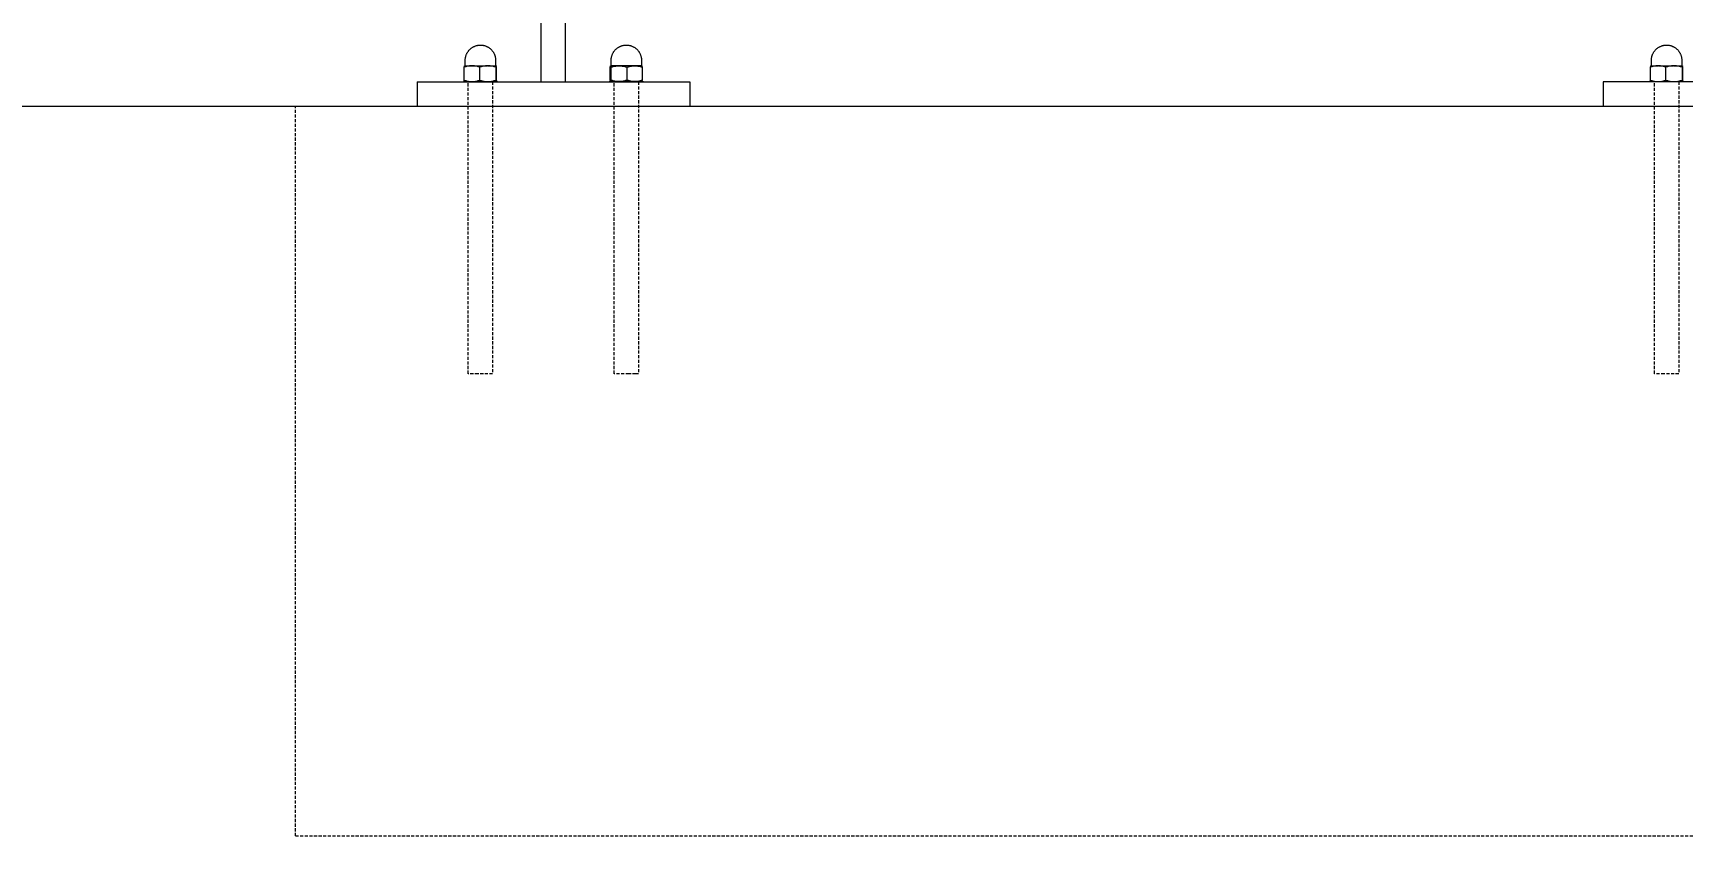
# Model space of a CAD drawing. Header units: millimetres. Extents: x -80 to 4518, y -398 to 2524.
# Drawn here: x 940 to 1618, y 1078 to 1408 of the extents above; entities that cross this region are included whole.
import ezdxf

# ---------------------------------------------------------------- set-up
doc = ezdxf.new("R2010")
doc.units = ezdxf.units.MM
doc.linetypes.add('HIDDEN', pattern=[1.905, 1.27, -0.635])
for name, color, linetype, lineweight in [('ZANO_R', 7, 'Continuous', 0), ('ZANO_R_przerywana', 7, 'HIDDEN', 0), ('ZANO_W', 1, 'Continuous', 0)]:
    doc.layers.add(name, color=color, linetype=linetype, lineweight=lineweight)
doc.styles.add('Arial', font='arial.ttf')
doc.styles.get("Standard").update_dxf_attribs({"font": 'ARIALUNI.TTF'})
doc.dimstyles.new('pl i ang', dxfattribs={"dimtxt": 50, "dimasz": 50, "dimexe": 1.25, "dimexo": 0.625, "dimgap": 10, "dimtad": 1, "dimtoh": 1, "dimtxsty": 'Standard', "dimcen": 2.5, "dimclrd": 1, "dimclre": 1, "dimclrt": 1, "dimadec": 0, "dimazin": 0, "dimtfac": 1, "dimtmove": 0, "dimatfit": 3, "dimfxl": 1, "dimarcsym": 1})

# ---------------------------------------------------------------- blocks, each defined once
blk = doc.blocks.new('*D388')
at = {"layer": 'ZANO_W', "color": 1, "lineweight": -2}
blk.add_line((2189.64, 1454.5), (2185.06, 1488.61), dxfattribs=at)
for start, end in [(97.64193, 180), (52.45452, 75.04823), (202.59371, 225.18741)]:
    blk.add_arc((2199.97, 1377.51), 102.1, start, end, dxfattribs=at)
at = {"layer": 'ZANO_W', "color": 1}
for points in [[(2226.73, 1482.8), (2225.88, 1469.49), (2186.39, 1478.7)], [(2112.24, 1339.59), (2099.17, 1336.97), (2097.87, 1377.51)]]:
    blk.add_solid(points, dxfattribs=at)
at = {"layer": 'ZANO_W', "color": 1, "insert": (2100.03, 1464.93), "char_height": 40, "attachment_point": 5, "rotation": 48.82097, "style": 'Arial'}
blk.add_mtext('82%%d', dxfattribs=at)

msp = doc.modelspace()

# ---------------------------------------------------------------- linework, layer by layer
at = {"layer": 'ZANO_R'}
for p, q in [((1148.86, 1387.51), (1148.86, 1435.04)), ((1158.86, 1387.51), (1158.86, 1435.04)), ((1117.79, 1397.81), (1117.84, 1398.01)), ((1117.84, 1398.01), (1117.9, 1398.22)), ((1117.9, 1398.22), (1117.97, 1398.42)), ((1117.97, 1398.42), (1118.04, 1398.62)), ((1118.04, 1398.62), (1118.13, 1398.82)), ((1118.13, 1398.82), (1118.21, 1399.01)), ((1118.21, 1399.01), (1118.31, 1399.2)), ((1118.31, 1399.2), (1118.41, 1399.39)), ((1118.41, 1399.39), (1118.52, 1399.57)), ((1118.52, 1399.57), (1118.63, 1399.76)), ((1118.63, 1399.76), (1118.75, 1399.93)), ((1118.75, 1399.93), (1118.88, 1400.1)), ((1118.88, 1400.1), (1119.01, 1400.27)), ((1119.01, 1400.27), (1119.15, 1400.44)), ((1119.15, 1400.44), (1119.29, 1400.59)), ((1119.29, 1400.59), (1119.44, 1400.75)), ((1119.44, 1400.75), (1119.59, 1400.9)), ((1119.59, 1400.9), (1119.75, 1401.04)), ((1119.75, 1401.04), (1119.91, 1401.18)), ((1119.91, 1401.18), (1120.08, 1401.31)), ((1120.08, 1401.31), (1120.25, 1401.43)), ((1120.25, 1401.43), (1120.43, 1401.55)), ((1120.43, 1401.55), (1120.61, 1401.67)), ((1120.61, 1401.67), (1120.79, 1401.78)), ((1120.79, 1401.78), (1120.98, 1401.88)), ((1120.98, 1401.88), (1121.17, 1401.97)), ((1121.17, 1401.97), (1121.37, 1402.06)), ((1121.37, 1402.06), (1121.57, 1402.14)), ((1121.57, 1402.14), (1121.76, 1402.22)), ((1121.76, 1402.22), (1121.97, 1402.28)), ((1121.97, 1402.28), (1122.17, 1402.35)), ((1122.17, 1402.35), (1122.38, 1402.4)), ((1122.38, 1402.4), (1122.59, 1402.45)), ((1122.59, 1402.45), (1122.8, 1402.49)), ((1122.8, 1402.49), (1123.01, 1402.52)), ((1123.01, 1402.52), (1123.22, 1402.54)), ((1123.22, 1402.54), (1123.43, 1402.56)), ((1123.43, 1402.56), (1123.64, 1402.57)), ((1123.64, 1402.57), (1123.86, 1402.58)), ((1123.86, 1402.58), (1124.07, 1402.57)), ((1124.07, 1402.57), (1124.28, 1402.56)), ((1124.28, 1402.56), (1124.5, 1402.54)), ((1124.5, 1402.54), (1124.71, 1402.52)), ((1124.71, 1402.52), (1124.92, 1402.49)), ((1124.92, 1402.49), (1125.13, 1402.45)), ((1125.13, 1402.45), (1125.34, 1402.4)), ((1125.34, 1402.4), (1125.54, 1402.35)), ((1125.54, 1402.35), (1125.75, 1402.28)), ((1125.75, 1402.28), (1125.95, 1402.22)), ((1125.95, 1402.22), (1126.15, 1402.14)), ((1126.15, 1402.14), (1126.35, 1402.06)), ((1126.35, 1402.06), (1126.54, 1401.97)), ((1126.54, 1401.97), (1126.73, 1401.88)), ((1126.73, 1401.88), (1126.92, 1401.78)), ((1126.92, 1401.78), (1127.11, 1401.67)), ((1127.11, 1401.67), (1127.29, 1401.55)), ((1127.29, 1401.55), (1127.46, 1401.43)), ((1127.46, 1401.43), (1127.63, 1401.31)), ((1127.63, 1401.31), (1127.8, 1401.18)), ((1127.8, 1401.18), (1127.97, 1401.04)), ((1127.97, 1401.04), (1128.12, 1400.9)), ((1128.12, 1400.9), (1128.28, 1400.75)), ((1128.28, 1400.75), (1128.43, 1400.59)), ((1128.43, 1400.59), (1128.57, 1400.44)), ((1128.57, 1400.44), (1128.71, 1400.27)), ((1128.71, 1400.27), (1128.84, 1400.1)), ((1128.84, 1400.1), (1128.96, 1399.93)), ((1128.96, 1399.93), (1129.08, 1399.76)), ((1129.08, 1399.76), (1129.2, 1399.57)), ((1129.2, 1399.57), (1129.31, 1399.39)), ((1129.31, 1399.39), (1129.41, 1399.2)), ((1129.41, 1399.2), (1129.5, 1399.01)), ((1129.5, 1399.01), (1129.59, 1398.82)), ((1129.59, 1398.82), (1129.67, 1398.62)), ((1129.67, 1398.62), (1129.75, 1398.42)), ((1129.75, 1398.42), (1129.82, 1398.22)), ((1129.82, 1398.22), (1129.88, 1398.01)), ((1129.88, 1398.01), (1129.93, 1397.81)), ((1177.79, 1397.81), (1177.84, 1398.01)), ((1177.84, 1398.01), (1177.9, 1398.22)), ((1177.9, 1398.22), (1177.97, 1398.42)), ((1177.97, 1398.42), (1178.04, 1398.62)), ((1178.04, 1398.62), (1178.13, 1398.82)), ((1178.13, 1398.82), (1178.21, 1399.01)), ((1178.21, 1399.01), (1178.31, 1399.2)), ((1178.31, 1399.2), (1178.41, 1399.39)), ((1178.41, 1399.39), (1178.52, 1399.57)), ((1178.52, 1399.57), (1178.63, 1399.76)), ((1178.63, 1399.76), (1178.75, 1399.93)), ((1178.75, 1399.93), (1178.88, 1400.1)), ((1178.88, 1400.1), (1179.01, 1400.27)), ((1179.01, 1400.27), (1179.15, 1400.44)), ((1179.15, 1400.44), (1179.29, 1400.59)), ((1179.29, 1400.59), (1179.44, 1400.75)), ((1179.44, 1400.75), (1179.59, 1400.9)), ((1179.59, 1400.9), (1179.75, 1401.04)), ((1179.75, 1401.04), (1179.91, 1401.18)), ((1179.91, 1401.18), (1180.08, 1401.31)), ((1180.08, 1401.31), (1180.25, 1401.43)), ((1180.25, 1401.43), (1180.43, 1401.55)), ((1180.43, 1401.55), (1180.61, 1401.67)), ((1180.61, 1401.67), (1180.79, 1401.78)), ((1180.79, 1401.78), (1180.98, 1401.88)), ((1180.98, 1401.88), (1181.17, 1401.97)), ((1181.17, 1401.97), (1181.37, 1402.06)), ((1181.37, 1402.06), (1181.57, 1402.14)), ((1181.57, 1402.14), (1181.76, 1402.22)), ((1181.76, 1402.22), (1181.97, 1402.28)), ((1181.97, 1402.28), (1182.17, 1402.35)), ((1182.17, 1402.35), (1182.38, 1402.4)), ((1182.38, 1402.4), (1182.59, 1402.45)), ((1182.59, 1402.45), (1182.8, 1402.49)), ((1182.8, 1402.49), (1183.01, 1402.52)), ((1183.01, 1402.52), (1183.22, 1402.54)), ((1183.22, 1402.54), (1183.43, 1402.56)), ((1183.43, 1402.56), (1183.64, 1402.57)), ((1183.64, 1402.57), (1183.86, 1402.58)), ((1183.86, 1402.58), (1184.07, 1402.57)), ((1184.07, 1402.57), (1184.28, 1402.56)), ((1184.28, 1402.56), (1184.5, 1402.54)), ((1184.5, 1402.54), (1184.71, 1402.52)), ((1184.71, 1402.52), (1184.92, 1402.49)), ((1184.92, 1402.49), (1185.13, 1402.45)), ((1185.13, 1402.45), (1185.34, 1402.4)), ((1185.34, 1402.4), (1185.54, 1402.35)), ((1185.54, 1402.35), (1185.75, 1402.28)), ((1185.75, 1402.28), (1185.95, 1402.22)), ((1185.95, 1402.22), (1186.15, 1402.14)), ((1186.15, 1402.14), (1186.35, 1402.06)), ((1186.35, 1402.06), (1186.54, 1401.97)), ((1186.54, 1401.97), (1186.73, 1401.88)), ((1186.73, 1401.88), (1186.92, 1401.78)), ((1186.92, 1401.78), (1187.11, 1401.67)), ((1187.11, 1401.67), (1187.29, 1401.55)), ((1187.29, 1401.55), (1187.46, 1401.43)), ((1187.46, 1401.43), (1187.63, 1401.31)), ((1187.63, 1401.31), (1187.8, 1401.18)), ((1187.8, 1401.18), (1187.97, 1401.04)), ((1187.97, 1401.04), (1188.12, 1400.9)), ((1188.12, 1400.9), (1188.28, 1400.75)), ((1188.28, 1400.75), (1188.43, 1400.59)), ((1188.43, 1400.59), (1188.57, 1400.44)), ((1188.57, 1400.44), (1188.71, 1400.27)), ((1188.71, 1400.27), (1188.84, 1400.1)), ((1188.84, 1400.1), (1188.96, 1399.93)), ((1188.96, 1399.93), (1189.08, 1399.76)), ((1189.08, 1399.76), (1189.2, 1399.57)), ((1189.2, 1399.57), (1189.31, 1399.39)), ((1189.31, 1399.39), (1189.41, 1399.2)), ((1189.41, 1399.2), (1189.5, 1399.01)), ((1189.5, 1399.01), (1189.59, 1398.82)), ((1189.59, 1398.82), (1189.67, 1398.62)), ((1189.67, 1398.62), (1189.75, 1398.42)), ((1189.75, 1398.42), (1189.82, 1398.22)), ((1189.82, 1398.22), (1189.88, 1398.01)), ((1189.88, 1398.01), (1189.93, 1397.81)), ((1605.6, 1397.81), (1605.66, 1398.01)), ((1605.66, 1398.01), (1605.72, 1398.22)), ((1605.72, 1398.22), (1605.79, 1398.42)), ((1605.79, 1398.42), (1605.86, 1398.62)), ((1605.86, 1398.62), (1605.94, 1398.82)), ((1605.94, 1398.82), (1606.03, 1399.01)), ((1606.03, 1399.01), (1606.13, 1399.2)), ((1606.13, 1399.2), (1606.23, 1399.39)), ((1606.23, 1399.39), (1606.34, 1399.57)), ((1606.34, 1399.57), (1606.45, 1399.76)), ((1606.45, 1399.76), (1606.57, 1399.93)), ((1606.57, 1399.93), (1606.7, 1400.1)), ((1606.7, 1400.1), (1606.83, 1400.27)), ((1606.83, 1400.27), (1606.97, 1400.44)), ((1606.97, 1400.44), (1607.11, 1400.59)), ((1607.11, 1400.59), (1607.26, 1400.75)), ((1607.26, 1400.75), (1607.41, 1400.9)), ((1607.41, 1400.9), (1607.57, 1401.04)), ((1607.57, 1401.04), (1607.73, 1401.18)), ((1607.73, 1401.18), (1607.9, 1401.31)), ((1607.9, 1401.31), (1608.07, 1401.43)), ((1608.07, 1401.43), (1608.25, 1401.55)), ((1608.25, 1401.55), (1608.43, 1401.67)), ((1608.43, 1401.67), (1608.61, 1401.78)), ((1608.61, 1401.78), (1608.8, 1401.88)), ((1608.8, 1401.88), (1608.99, 1401.97)), ((1608.99, 1401.97), (1609.19, 1402.06)), ((1609.19, 1402.06), (1609.38, 1402.14)), ((1609.38, 1402.14), (1609.58, 1402.22)), ((1609.58, 1402.22), (1609.79, 1402.28)), ((1609.79, 1402.28), (1609.99, 1402.35)), ((1609.99, 1402.35), (1610.2, 1402.4)), ((1610.2, 1402.4), (1610.4, 1402.45)), ((1610.4, 1402.45), (1610.61, 1402.49)), ((1610.61, 1402.49), (1610.82, 1402.52)), ((1610.82, 1402.52), (1611.04, 1402.54)), ((1611.04, 1402.54), (1611.25, 1402.56)), ((1611.25, 1402.56), (1611.46, 1402.57)), ((1611.46, 1402.57), (1611.68, 1402.58)), ((1611.68, 1402.58), (1611.89, 1402.57)), ((1611.89, 1402.57), (1612.1, 1402.56)), ((1612.1, 1402.56), (1612.32, 1402.54)), ((1612.32, 1402.54), (1612.53, 1402.52)), ((1612.53, 1402.52), (1612.74, 1402.49)), ((1612.74, 1402.49), (1612.95, 1402.45)), ((1612.95, 1402.45), (1613.16, 1402.4)), ((1613.16, 1402.4), (1613.36, 1402.35)), ((1613.36, 1402.35), (1613.57, 1402.28)), ((1613.57, 1402.28), (1613.77, 1402.22)), ((1613.77, 1402.22), (1613.97, 1402.14)), ((1613.97, 1402.14), (1614.17, 1402.06)), ((1614.17, 1402.06), (1614.36, 1401.97)), ((1614.36, 1401.97), (1614.55, 1401.88)), ((1614.55, 1401.88), (1614.74, 1401.78)), ((1614.74, 1401.78), (1614.92, 1401.67)), ((1614.92, 1401.67), (1615.1, 1401.55)), ((1615.1, 1401.55), (1615.28, 1401.43)), ((1615.28, 1401.43), (1615.45, 1401.31)), ((1615.45, 1401.31), (1615.62, 1401.18)), ((1615.62, 1401.18), (1615.78, 1401.04)), ((1615.78, 1401.04), (1615.94, 1400.9)), ((1615.94, 1400.9), (1616.1, 1400.75)), ((1616.1, 1400.75), (1616.24, 1400.59)), ((1616.24, 1400.59), (1616.39, 1400.44)), ((1616.39, 1400.44), (1616.52, 1400.27)), ((1616.52, 1400.27), (1616.66, 1400.1)), ((1616.66, 1400.1), (1616.78, 1399.93)), ((1616.78, 1399.93), (1616.9, 1399.76)), ((1616.9, 1399.76), (1617.02, 1399.57)), ((1617.02, 1399.57), (1617.12, 1399.39)), ((1617.12, 1399.39), (1617.23, 1399.2)), ((1617.23, 1399.2), (1617.32, 1399.01)), ((1617.32, 1399.01), (1617.41, 1398.82)), ((1617.41, 1398.82), (1617.49, 1398.62)), ((1617.49, 1398.62), (1617.57, 1398.42)), ((1617.57, 1398.42), (1617.63, 1398.22)), ((1617.63, 1398.22), (1617.69, 1398.01)), ((1617.69, 1398.01), (1617.75, 1397.81)), ((1117.21, 1393.5), (1117.35, 1394.07)), ((1117.52, 1393.6), (1117.21, 1393.5)), ((1117.21, 1388.16), (1117.21, 1393.5)), ((1117.35, 1394.07), (1117.36, 1394.08)), ((1117.36, 1394.08), (1117.36, 1394.08)), ((1117.36, 1394.08), (1117.36, 1394.08)), ((1117.36, 1394.08), (1117.36, 1394.08)), ((1117.36, 1394.08), (1117.36, 1394.08)), ((1117.36, 1394.08), (1117.37, 1394.08)), ((1117.37, 1394.08), (1117.4, 1394.08)), ((1117.4, 1394.08), (1117.54, 1394.08)), ((1117.49, 1394.08), (1117.61, 1394.2)), ((1117.83, 1393.7), (1117.52, 1393.6)), ((1117.54, 1394.08), (1118.13, 1394.08)), ((1117.61, 1396.54), (1117.62, 1396.75)), ((1117.61, 1396.33), (1117.61, 1396.54)), ((1117.61, 1394.2), (1117.61, 1396.33)), ((1117.62, 1396.75), (1117.64, 1396.97)), ((1117.64, 1396.97), (1117.67, 1397.18)), ((1117.67, 1397.18), (1117.7, 1397.39)), ((1117.7, 1397.39), (1117.74, 1397.6)), ((1117.74, 1397.6), (1117.79, 1397.81)), ((1118.14, 1393.78), (1117.83, 1393.7)), ((1118.13, 1394.08), (1120.3, 1394.08)), ((1118.46, 1393.86), (1118.14, 1393.78)), ((1118.78, 1393.92), (1118.46, 1393.86)), ((1119.09, 1393.97), (1118.78, 1393.92)), ((1119.42, 1394.01), (1119.09, 1393.97)), ((1119.74, 1394.05), (1119.42, 1394.01)), ((1120.06, 1394.07), (1119.74, 1394.05)), ((1120.39, 1394.08), (1120.06, 1394.07)), ((1120.71, 1394.07), (1120.39, 1394.08)), ((1120.48, 1394.08), (1126.76, 1394.08)), ((1121.03, 1394.05), (1120.71, 1394.07)), ((1121.36, 1394.01), (1121.03, 1394.05)), ((1121.68, 1393.97), (1121.36, 1394.01)), ((1122, 1393.92), (1121.68, 1393.97)), ((1122.31, 1393.86), (1122, 1393.92)), ((1122.63, 1393.78), (1122.31, 1393.86)), ((1122.94, 1393.7), (1122.63, 1393.78)), ((1123.25, 1393.6), (1122.94, 1393.7)), ((1123.56, 1393.5), (1123.25, 1393.6)), ((1123.88, 1393.6), (1123.56, 1393.5)), ((1123.56, 1388.16), (1123.56, 1393.5)), ((1124.21, 1393.7), (1123.88, 1393.6)), ((1124.53, 1393.78), (1124.21, 1393.7)), ((1124.86, 1393.86), (1124.53, 1393.78)), ((1125.2, 1393.92), (1124.86, 1393.86)), ((1125.53, 1393.97), (1125.2, 1393.92)), ((1125.87, 1394.02), (1125.53, 1393.97)), ((1126.2, 1394.05), (1125.87, 1394.02)), ((1126.54, 1394.07), (1126.2, 1394.05)), ((1126.88, 1394.08), (1126.54, 1394.07)), ((1127.22, 1394.07), (1126.88, 1394.08)), ((1126.98, 1394.08), (1130.35, 1394.08)), ((1127.56, 1394.05), (1127.22, 1394.07)), ((1127.89, 1394.02), (1127.56, 1394.05)), ((1128.23, 1393.97), (1127.89, 1394.02)), ((1128.56, 1393.92), (1128.23, 1393.97)), ((1128.9, 1393.86), (1128.56, 1393.92)), ((1129.23, 1393.78), (1128.9, 1393.86)), ((1129.56, 1393.7), (1129.23, 1393.78)), ((1129.88, 1393.6), (1129.56, 1393.7)), ((1130.2, 1393.5), (1129.88, 1393.6)), ((1129.93, 1397.81), (1129.98, 1397.6)), ((1129.98, 1397.6), (1130.02, 1397.39)), ((1130.02, 1397.39), (1130.05, 1397.18)), ((1130.05, 1397.18), (1130.08, 1396.97)), ((1130.08, 1396.97), (1130.09, 1396.75)), ((1130.09, 1396.75), (1130.1, 1396.54)), ((1130.1, 1396.54), (1130.11, 1396.33)), ((1130.11, 1396.33), (1130.11, 1394.2)), ((1130.11, 1394.2), (1130.11, 1394.19)), ((1130.11, 1394.19), (1130.11, 1394.19)), ((1130.11, 1394.19), (1130.11, 1394.19)), ((1130.11, 1394.19), (1130.11, 1394.18)), ((1130.11, 1394.18), (1130.11, 1394.18)), ((1130.11, 1394.18), (1130.11, 1394.17)), ((1130.11, 1394.17), (1130.11, 1394.17)), ((1130.11, 1394.17), (1130.11, 1394.17)), ((1130.11, 1394.17), (1130.11, 1394.16)), ((1130.11, 1394.16), (1130.11, 1394.16)), ((1130.11, 1394.16), (1130.12, 1394.15)), ((1130.12, 1394.15), (1130.12, 1394.15)), ((1130.12, 1394.15), (1130.12, 1394.15)), ((1130.12, 1394.15), (1130.12, 1394.14)), ((1130.12, 1394.14), (1130.12, 1394.14)), ((1130.12, 1394.14), (1130.13, 1394.14)), ((1130.13, 1394.14), (1130.13, 1394.13)), ((1130.13, 1394.13), (1130.13, 1394.13)), ((1130.13, 1394.13), (1130.13, 1394.12)), ((1130.13, 1394.12), (1130.13, 1394.12)), ((1130.13, 1394.12), (1130.14, 1394.12)), ((1130.14, 1394.12), (1130.14, 1394.12)), ((1130.14, 1394.12), (1130.14, 1394.11)), ((1130.14, 1394.11), (1130.15, 1394.11)), ((1130.15, 1394.11), (1130.15, 1394.11)), ((1130.15, 1394.11), (1130.15, 1394.1)), ((1130.15, 1394.1), (1130.16, 1394.1)), ((1130.16, 1394.1), (1130.16, 1394.1)), ((1130.16, 1394.1), (1130.16, 1394.1)), ((1130.16, 1394.1), (1130.17, 1394.1)), ((1130.17, 1394.1), (1130.17, 1394.09)), ((1130.17, 1394.09), (1130.17, 1394.09)), ((1130.17, 1394.09), (1130.18, 1394.09)), ((1130.18, 1394.09), (1130.18, 1394.09)), ((1130.18, 1394.09), (1130.18, 1394.09)), ((1130.18, 1394.09), (1130.19, 1394.08)), ((1130.19, 1394.08), (1130.19, 1394.08)), ((1130.19, 1394.08), (1130.2, 1394.08)), ((1130.2, 1394.08), (1130.2, 1394.08)), ((1130.2, 1394.08), (1130.2, 1394.08)), ((1130.2, 1394.08), (1130.21, 1394.08)), ((1130.35, 1394.08), (1130.2, 1393.5)), ((1130.2, 1393.5), (1130.2, 1388.16)), ((1130.21, 1394.08), (1130.21, 1394.08)), ((1130.21, 1394.08), (1130.22, 1394.08)), ((1130.5, 1393.5), (1130.35, 1394.08)), ((1130.5, 1388.16), (1130.5, 1393.5)), ((1177.21, 1393.5), (1177.36, 1394.08)), ((1177.21, 1388.16), (1177.21, 1393.5)), ((1177.36, 1394.08), (1177.51, 1393.5)), ((1180.74, 1394.08), (1177.37, 1394.08)), ((1177.5, 1394.08), (1177.5, 1394.08)), ((1177.5, 1394.08), (1177.51, 1394.08)), ((1177.51, 1394.08), (1177.51, 1394.08)), ((1177.51, 1394.08), (1177.52, 1394.08)), ((1177.51, 1393.5), (1177.83, 1393.6)), ((1177.51, 1393.5), (1177.51, 1388.16)), ((1177.52, 1394.08), (1177.52, 1394.08)), ((1177.52, 1394.08), (1177.52, 1394.08)), ((1177.52, 1394.08), (1177.53, 1394.08)), ((1177.53, 1394.08), (1177.53, 1394.09)), ((1177.53, 1394.09), (1177.54, 1394.09)), ((1177.54, 1394.09), (1177.54, 1394.09)), ((1177.54, 1394.09), (1177.54, 1394.09)), ((1177.54, 1394.09), (1177.55, 1394.09)), ((1177.55, 1394.09), (1177.55, 1394.1)), ((1177.55, 1394.1), (1177.55, 1394.1)), ((1177.55, 1394.1), (1177.56, 1394.1)), ((1177.56, 1394.1), (1177.57, 1394.11)), ((1177.56, 1394.1), (1177.56, 1394.1)), ((1177.56, 1394.1), (1177.56, 1394.1)), ((1177.57, 1394.11), (1177.58, 1394.12)), ((1177.57, 1394.11), (1177.57, 1394.11)), ((1177.57, 1394.11), (1177.57, 1394.11)), ((1177.58, 1394.12), (1177.59, 1394.13)), ((1177.58, 1394.12), (1177.58, 1394.12)), ((1177.58, 1394.12), (1177.58, 1394.12)), ((1177.58, 1394.12), (1177.58, 1394.12)), ((1177.59, 1394.14), (1177.6, 1394.15)), ((1177.59, 1394.13), (1177.59, 1394.14)), ((1177.59, 1394.14), (1177.59, 1394.14)), ((1177.59, 1394.14), (1177.59, 1394.14)), ((1177.59, 1394.13), (1177.59, 1394.13)), ((1177.6, 1394.16), (1177.6, 1394.17)), ((1177.6, 1394.17), (1177.6, 1394.17)), ((1177.6, 1394.17), (1177.61, 1394.17)), ((1177.6, 1394.15), (1177.6, 1394.16)), ((1177.6, 1394.16), (1177.6, 1394.16)), ((1177.6, 1394.15), (1177.6, 1394.15)), ((1177.6, 1394.15), (1177.6, 1394.15)), ((1177.61, 1396.54), (1177.62, 1396.75)), ((1177.61, 1396.33), (1177.61, 1396.54)), ((1177.61, 1394.2), (1177.61, 1396.33)), ((1177.61, 1394.19), (1177.61, 1394.2)), ((1177.61, 1394.18), (1177.61, 1394.19)), ((1177.61, 1394.19), (1177.61, 1394.19)), ((1177.61, 1394.19), (1177.61, 1394.19)), ((1177.61, 1394.17), (1177.61, 1394.18)), ((1177.61, 1394.18), (1177.61, 1394.18)), ((1177.62, 1396.75), (1177.64, 1396.97)), ((1177.64, 1396.97), (1177.67, 1397.18)), ((1177.67, 1397.18), (1177.7, 1397.39)), ((1177.7, 1397.39), (1177.74, 1397.6)), ((1177.74, 1397.6), (1177.79, 1397.81)), ((1177.83, 1393.6), (1178.16, 1393.7)), ((1178.16, 1393.7), (1178.49, 1393.78)), ((1178.49, 1393.78), (1178.82, 1393.86)), ((1178.82, 1393.86), (1179.15, 1393.92)), ((1179.15, 1393.92), (1179.49, 1393.97)), ((1179.49, 1393.97), (1179.82, 1394.02)), ((1179.82, 1394.02), (1180.16, 1394.05)), ((1180.16, 1394.05), (1180.5, 1394.07)), ((1180.5, 1394.07), (1180.84, 1394.08)), ((1180.84, 1394.08), (1181.17, 1394.07)), ((1187.24, 1394.08), (1180.95, 1394.08)), ((1181.17, 1394.07), (1181.51, 1394.05)), ((1181.51, 1394.05), (1181.85, 1394.02)), ((1181.85, 1394.02), (1182.19, 1393.97)), ((1182.19, 1393.97), (1182.52, 1393.92)), ((1182.52, 1393.92), (1182.85, 1393.86)), ((1182.85, 1393.86), (1183.18, 1393.78)), ((1183.18, 1393.78), (1183.51, 1393.7)), ((1183.51, 1393.7), (1183.84, 1393.6)), ((1183.84, 1393.6), (1184.16, 1393.5)), ((1184.16, 1393.5), (1184.46, 1393.6)), ((1184.16, 1388.16), (1184.16, 1393.5)), ((1184.46, 1393.6), (1184.77, 1393.7)), ((1184.77, 1393.7), (1185.09, 1393.78)), ((1185.09, 1393.78), (1185.4, 1393.86)), ((1185.4, 1393.86), (1185.72, 1393.92)), ((1185.72, 1393.92), (1186.04, 1393.97)), ((1186.04, 1393.97), (1186.36, 1394.01)), ((1186.36, 1394.01), (1186.68, 1394.05)), ((1186.68, 1394.05), (1187.01, 1394.07)), ((1187.01, 1394.07), (1187.33, 1394.08)), ((1187.33, 1394.08), (1187.65, 1394.07)), ((1189.59, 1394.08), (1187.42, 1394.08)), ((1187.65, 1394.07), (1187.98, 1394.05)), ((1187.98, 1394.05), (1188.3, 1394.01)), ((1188.3, 1394.01), (1188.62, 1393.97)), ((1188.62, 1393.97), (1188.94, 1393.92)), ((1188.94, 1393.92), (1189.26, 1393.86)), ((1189.26, 1393.86), (1189.57, 1393.78)), ((1189.57, 1393.78), (1189.89, 1393.7)), ((1190.17, 1394.08), (1189.59, 1394.08)), ((1189.89, 1393.7), (1190.2, 1393.6)), ((1189.93, 1397.81), (1189.98, 1397.6)), ((1189.98, 1397.6), (1190.02, 1397.39)), ((1190.02, 1397.39), (1190.05, 1397.18)), ((1190.05, 1397.18), (1190.08, 1396.97)), ((1190.08, 1396.97), (1190.09, 1396.75)), ((1190.09, 1396.75), (1190.1, 1396.54)), ((1190.1, 1396.54), (1190.11, 1396.33)), ((1190.11, 1396.33), (1190.11, 1394.2)), ((1190.11, 1394.2), (1190.11, 1394.19)), ((1190.11, 1394.19), (1190.11, 1394.19)), ((1190.11, 1394.19), (1190.11, 1394.19)), ((1190.11, 1394.19), (1190.11, 1394.18)), ((1190.11, 1394.18), (1190.11, 1394.18)), ((1190.11, 1394.18), (1190.11, 1394.17)), ((1190.11, 1394.17), (1190.11, 1394.17)), ((1190.11, 1394.17), (1190.11, 1394.17)), ((1190.11, 1394.17), (1190.11, 1394.16)), ((1190.11, 1394.16), (1190.11, 1394.16)), ((1190.11, 1394.16), (1190.12, 1394.15)), ((1190.12, 1394.15), (1190.12, 1394.15)), ((1190.12, 1394.15), (1190.12, 1394.15)), ((1190.12, 1394.15), (1190.12, 1394.14)), ((1190.12, 1394.14), (1190.12, 1394.14)), ((1190.12, 1394.14), (1190.12, 1394.14)), ((1190.12, 1394.14), (1190.13, 1394.13)), ((1190.13, 1394.13), (1190.13, 1394.13)), ((1190.13, 1394.13), (1190.13, 1394.13)), ((1190.13, 1394.13), (1190.13, 1394.12)), ((1190.13, 1394.12), (1190.14, 1394.12)), ((1190.14, 1394.12), (1190.14, 1394.12)), ((1190.14, 1394.12), (1190.14, 1394.11)), ((1190.14, 1394.11), (1190.15, 1394.11)), ((1190.15, 1394.11), (1190.15, 1394.11)), ((1190.15, 1394.11), (1190.15, 1394.11)), ((1190.15, 1394.11), (1190.15, 1394.1)), ((1190.15, 1394.1), (1190.16, 1394.1)), ((1190.16, 1394.1), (1190.16, 1394.1)), ((1190.16, 1394.1), (1190.16, 1394.1)), ((1190.16, 1394.1), (1190.17, 1394.09)), ((1190.17, 1394.09), (1190.17, 1394.09)), ((1190.17, 1394.09), (1190.18, 1394.09)), ((1190.32, 1394.08), (1190.17, 1394.08)), ((1190.18, 1394.09), (1190.18, 1394.09)), ((1190.18, 1394.09), (1190.18, 1394.09)), ((1190.18, 1394.09), (1190.19, 1394.09)), ((1190.19, 1394.09), (1190.19, 1394.08)), ((1190.19, 1394.08), (1190.19, 1394.08)), ((1190.19, 1394.08), (1190.2, 1394.08)), ((1190.2, 1394.08), (1190.2, 1394.08)), ((1190.2, 1394.08), (1190.21, 1394.08)), ((1190.2, 1393.6), (1190.5, 1393.5)), ((1190.21, 1394.08), (1190.21, 1394.08)), ((1190.21, 1394.08), (1190.21, 1394.08)), ((1190.21, 1394.08), (1190.22, 1394.08)), ((1190.35, 1394.08), (1190.32, 1394.08)), ((1190.36, 1394.08), (1190.35, 1394.08)), ((1190.36, 1394.08), (1190.36, 1394.07)), ((1190.36, 1394.08), (1190.36, 1394.08)), ((1190.36, 1394.08), (1190.36, 1394.08)), ((1190.36, 1394.08), (1190.36, 1394.08)), ((1190.36, 1394.08), (1190.36, 1394.08)), ((1190.5, 1393.5), (1190.36, 1394.07)), ((1190.5, 1388.16), (1190.5, 1393.5)), ((1605.03, 1393.5), (1605.17, 1394.07)), ((1605.34, 1393.6), (1605.03, 1393.5)), ((1605.03, 1388.16), (1605.03, 1393.5)), ((1605.17, 1394.07), (1605.18, 1394.08)), ((1605.18, 1394.08), (1605.18, 1394.08)), ((1605.18, 1394.08), (1605.18, 1394.08)), ((1605.18, 1394.08), (1605.18, 1394.08)), ((1605.18, 1394.08), (1605.18, 1394.08)), ((1605.18, 1394.08), (1605.18, 1394.08)), ((1605.18, 1394.08), (1605.22, 1394.08)), ((1605.22, 1394.08), (1605.36, 1394.08)), ((1605.32, 1394.08), (1605.32, 1394.08)), ((1605.32, 1394.08), (1605.33, 1394.08)), ((1605.33, 1394.08), (1605.33, 1394.08)), ((1605.33, 1394.08), (1605.34, 1394.08)), ((1605.34, 1394.08), (1605.35, 1394.09)), ((1605.34, 1394.08), (1605.34, 1394.08)), ((1605.34, 1394.08), (1605.34, 1394.08)), ((1605.65, 1393.7), (1605.34, 1393.6)), ((1605.35, 1394.09), (1605.35, 1394.09)), ((1605.35, 1394.09), (1605.36, 1394.09)), ((1605.36, 1394.09), (1605.36, 1394.09)), ((1605.36, 1394.09), (1605.36, 1394.09)), ((1605.36, 1394.09), (1605.37, 1394.09)), ((1605.36, 1394.08), (1605.95, 1394.08)), ((1605.37, 1394.09), (1605.37, 1394.1)), ((1605.37, 1394.1), (1605.37, 1394.1)), ((1605.37, 1394.1), (1605.38, 1394.1)), ((1605.38, 1394.1), (1605.38, 1394.11)), ((1605.38, 1394.11), (1605.39, 1394.11)), ((1605.38, 1394.1), (1605.38, 1394.1)), ((1605.39, 1394.11), (1605.4, 1394.12)), ((1605.39, 1394.11), (1605.39, 1394.11)), ((1605.39, 1394.11), (1605.39, 1394.11)), ((1605.4, 1394.12), (1605.4, 1394.13)), ((1605.4, 1394.13), (1605.41, 1394.13)), ((1605.4, 1394.12), (1605.4, 1394.12)), ((1605.4, 1394.12), (1605.4, 1394.12)), ((1605.41, 1394.14), (1605.41, 1394.15)), ((1605.41, 1394.15), (1605.42, 1394.15)), ((1605.41, 1394.13), (1605.41, 1394.14)), ((1605.41, 1394.14), (1605.41, 1394.14)), ((1605.41, 1394.13), (1605.41, 1394.13)), ((1605.42, 1394.18), (1605.43, 1394.19)), ((1605.42, 1394.17), (1605.42, 1394.18)), ((1605.42, 1394.18), (1605.42, 1394.18)), ((1605.42, 1394.16), (1605.42, 1394.17)), ((1605.42, 1394.17), (1605.42, 1394.17)), ((1605.42, 1394.15), (1605.42, 1394.16)), ((1605.42, 1394.16), (1605.42, 1394.16)), ((1605.42, 1394.16), (1605.42, 1394.16)), ((1605.42, 1394.15), (1605.42, 1394.15)), ((1605.43, 1396.54), (1605.44, 1396.75)), ((1605.43, 1396.33), (1605.43, 1396.54)), ((1605.43, 1394.2), (1605.43, 1396.33)), ((1605.43, 1394.19), (1605.43, 1394.2)), ((1605.43, 1394.19), (1605.43, 1394.19)), ((1605.43, 1394.19), (1605.43, 1394.19)), ((1605.44, 1396.75), (1605.46, 1396.97)), ((1605.46, 1396.97), (1605.48, 1397.18)), ((1605.48, 1397.18), (1605.52, 1397.39)), ((1605.52, 1397.39), (1605.56, 1397.6)), ((1605.56, 1397.6), (1605.6, 1397.81)), ((1605.96, 1393.78), (1605.65, 1393.7)), ((1605.95, 1394.08), (1608.12, 1394.08)), ((1606.28, 1393.86), (1605.96, 1393.78)), ((1606.59, 1393.92), (1606.28, 1393.86)), ((1606.91, 1393.97), (1606.59, 1393.92)), ((1607.23, 1394.01), (1606.91, 1393.97)), ((1607.56, 1394.05), (1607.23, 1394.01)), ((1607.88, 1394.07), (1607.56, 1394.05)), ((1608.2, 1394.08), (1607.88, 1394.07)), ((1608.53, 1394.07), (1608.2, 1394.08)), ((1608.3, 1394.08), (1614.58, 1394.08)), ((1608.85, 1394.05), (1608.53, 1394.07)), ((1609.17, 1394.01), (1608.85, 1394.05)), ((1609.49, 1393.97), (1609.17, 1394.01)), ((1609.81, 1393.92), (1609.49, 1393.97)), ((1610.13, 1393.86), (1609.81, 1393.92)), ((1610.45, 1393.78), (1610.13, 1393.86)), ((1610.76, 1393.7), (1610.45, 1393.78)), ((1611.07, 1393.6), (1610.76, 1393.7)), ((1611.38, 1393.5), (1611.07, 1393.6)), ((1611.7, 1393.6), (1611.38, 1393.5)), ((1611.38, 1388.16), (1611.38, 1393.5)), ((1612.02, 1393.7), (1611.7, 1393.6)), ((1612.35, 1393.78), (1612.02, 1393.7)), ((1612.68, 1393.86), (1612.35, 1393.78)), ((1613.01, 1393.92), (1612.68, 1393.86)), ((1613.35, 1393.97), (1613.01, 1393.92)), ((1613.68, 1394.02), (1613.35, 1393.97)), ((1614.02, 1394.05), (1613.68, 1394.02)), ((1614.36, 1394.07), (1614.02, 1394.05)), ((1614.7, 1394.08), (1614.36, 1394.07)), ((1615.04, 1394.07), (1614.7, 1394.08)), ((1614.8, 1394.08), (1618.17, 1394.08)), ((1615.38, 1394.05), (1615.04, 1394.07)), ((1615.71, 1394.02), (1615.38, 1394.05)), ((1616.05, 1393.97), (1615.71, 1394.02)), ((1616.38, 1393.92), (1616.05, 1393.97)), ((1616.72, 1393.86), (1616.38, 1393.92)), ((1617.05, 1393.78), (1616.72, 1393.86)), ((1617.37, 1393.7), (1617.05, 1393.78)), ((1617.7, 1393.6), (1617.37, 1393.7)), ((1618.02, 1393.5), (1617.7, 1393.6)), ((1617.75, 1397.81), (1617.8, 1397.6)), ((1617.8, 1397.6), (1617.83, 1397.39)), ((1617.83, 1397.39), (1617.87, 1397.18)), ((1617.87, 1397.18), (1617.89, 1396.97)), ((1617.89, 1396.97), (1617.91, 1396.75)), ((1617.91, 1396.75), (1617.92, 1396.54)), ((1617.92, 1396.54), (1617.93, 1396.33)), ((1617.93, 1396.33), (1617.93, 1394.2)), ((1617.93, 1394.2), (1617.93, 1394.19)), ((1617.93, 1394.19), (1617.93, 1394.19)), ((1617.93, 1394.19), (1617.93, 1394.19)), ((1617.93, 1394.19), (1617.93, 1394.18)), ((1617.93, 1394.18), (1617.93, 1394.18)), ((1617.93, 1394.18), (1617.93, 1394.17)), ((1617.93, 1394.17), (1617.93, 1394.17)), ((1617.93, 1394.17), (1617.93, 1394.17)), ((1617.93, 1394.17), (1617.93, 1394.16)), ((1617.93, 1394.16), (1617.93, 1394.16)), ((1617.93, 1394.16), (1617.93, 1394.15)), ((1617.93, 1394.15), (1617.94, 1394.15)), ((1617.94, 1394.15), (1617.94, 1394.15)), ((1617.94, 1394.15), (1617.94, 1394.14)), ((1617.94, 1394.14), (1617.94, 1394.14)), ((1617.94, 1394.14), (1617.94, 1394.14)), ((1617.94, 1394.14), (1617.95, 1394.13)), ((1617.95, 1394.13), (1617.95, 1394.13)), ((1617.95, 1394.13), (1617.95, 1394.12)), ((1617.95, 1394.12), (1617.95, 1394.12)), ((1617.95, 1394.12), (1617.96, 1394.12)), ((1617.96, 1394.12), (1617.96, 1394.12)), ((1617.96, 1394.12), (1617.96, 1394.11)), ((1617.96, 1394.11), (1617.96, 1394.11)), ((1617.96, 1394.11), (1617.97, 1394.11)), ((1617.97, 1394.11), (1617.97, 1394.1)), ((1617.97, 1394.1), (1617.97, 1394.1)), ((1617.97, 1394.1), (1617.98, 1394.1)), ((1617.98, 1394.1), (1617.98, 1394.1)), ((1617.98, 1394.1), (1617.98, 1394.09)), ((1617.98, 1394.09), (1617.99, 1394.09)), ((1617.99, 1394.09), (1617.99, 1394.09)), ((1617.99, 1394.09), (1617.99, 1394.09)), ((1617.99, 1394.09), (1618, 1394.09)), ((1618, 1394.09), (1618, 1394.09)), ((1618, 1394.09), (1618.01, 1394.08)), ((1618.01, 1394.08), (1618.01, 1394.08)), ((1618.01, 1394.08), (1618.01, 1394.08)), ((1618.01, 1394.08), (1618.02, 1394.08)), ((1618.02, 1394.08), (1618.02, 1394.08)), ((1618.02, 1394.08), (1618.03, 1394.08)), ((1618.17, 1394.08), (1618.02, 1393.5)), ((1618.02, 1393.5), (1618.02, 1388.16)), ((1618.32, 1393.5), (1618.17, 1394.08)), ((1618.32, 1388.16), (1618.32, 1393.5)), ((1097.77, 1387.51), (1110.58, 1387.51)), ((1097.77, 1387.51), (1097.77, 1377.51)), ((1097.77, 1387.51), (1097.77, 1387.51)), ((1110.58, 1387.51), (1114.58, 1387.51)), ((1114.58, 1387.51), (1193.14, 1387.51)), ((1117.36, 1387.58), (1116.86, 1387.58)), ((1117.21, 1388.16), (1117.52, 1388.05)), ((1117.35, 1387.58), (1117.21, 1388.16)), ((1117.36, 1387.58), (1117.35, 1387.58)), ((1117.36, 1387.58), (1117.36, 1387.58)), ((1117.36, 1387.58), (1117.36, 1387.58)), ((1117.36, 1387.58), (1117.36, 1387.58)), ((1117.36, 1387.58), (1117.36, 1387.58)), ((1117.36, 1387.58), (1117.37, 1387.58)), ((1117.37, 1387.58), (1117.4, 1387.58)), ((1117.4, 1387.58), (1117.54, 1387.58)), ((1117.52, 1388.05), (1117.83, 1387.96)), ((1117.54, 1387.58), (1118.12, 1387.58)), ((1117.83, 1387.96), (1118.14, 1387.87)), ((1118.12, 1387.58), (1120.26, 1387.58)), ((1118.14, 1387.87), (1118.46, 1387.8)), ((1118.46, 1387.8), (1118.77, 1387.74)), ((1118.77, 1387.74), (1119.09, 1387.68)), ((1119.09, 1387.68), (1119.42, 1387.64)), ((1119.42, 1387.64), (1119.74, 1387.61)), ((1119.74, 1387.61), (1120.06, 1387.59)), ((1120.06, 1387.59), (1120.38, 1387.58)), ((1120.39, 1387.58), (1120.71, 1387.59)), ((1120.48, 1387.58), (1126.79, 1387.58)), ((1120.71, 1387.59), (1121.03, 1387.61)), ((1121.03, 1387.61), (1121.36, 1387.64)), ((1121.36, 1387.64), (1121.68, 1387.68)), ((1121.68, 1387.68), (1122, 1387.74)), ((1122, 1387.74), (1122.31, 1387.8)), ((1122.31, 1387.8), (1122.63, 1387.87)), ((1122.63, 1387.87), (1122.94, 1387.96)), ((1122.94, 1387.96), (1123.25, 1388.05)), ((1123.25, 1388.05), (1123.56, 1388.16)), ((1123.56, 1388.16), (1123.88, 1388.05)), ((1123.88, 1388.05), (1124.21, 1387.96)), ((1124.21, 1387.96), (1124.53, 1387.87)), ((1124.53, 1387.87), (1124.86, 1387.8)), ((1124.86, 1387.8), (1125.2, 1387.73)), ((1125.2, 1387.73), (1125.53, 1387.68)), ((1125.53, 1387.68), (1125.87, 1387.64)), ((1125.87, 1387.64), (1126.2, 1387.61)), ((1126.2, 1387.61), (1126.54, 1387.59)), ((1126.54, 1387.59), (1126.88, 1387.58)), ((1126.88, 1387.58), (1127.22, 1387.59)), ((1126.98, 1387.58), (1130.35, 1387.58)), ((1127.22, 1387.59), (1127.56, 1387.61)), ((1127.56, 1387.61), (1127.89, 1387.64)), ((1127.89, 1387.64), (1128.23, 1387.68)), ((1128.23, 1387.68), (1128.56, 1387.73)), ((1128.56, 1387.73), (1128.9, 1387.8)), ((1128.9, 1387.8), (1129.23, 1387.87)), ((1129.23, 1387.87), (1129.56, 1387.96)), ((1129.56, 1387.96), (1129.88, 1388.05)), ((1129.88, 1388.05), (1130.2, 1388.16)), ((1130.2, 1388.16), (1130.35, 1387.58)), ((1130.35, 1387.58), (1130.5, 1388.16)), ((1130.86, 1387.58), (1130.36, 1387.58)), ((1176.86, 1387.58), (1177.36, 1387.58)), ((1177.36, 1387.58), (1177.21, 1388.16)), ((1177.51, 1388.16), (1177.36, 1387.58)), ((1180.74, 1387.58), (1177.37, 1387.58)), ((1177.83, 1388.05), (1177.51, 1388.16)), ((1178.16, 1387.96), (1177.83, 1388.05)), ((1178.49, 1387.87), (1178.16, 1387.96)), ((1178.82, 1387.8), (1178.49, 1387.87)), ((1179.15, 1387.73), (1178.82, 1387.8)), ((1179.49, 1387.68), (1179.15, 1387.73)), ((1179.82, 1387.64), (1179.49, 1387.68)), ((1180.16, 1387.61), (1179.82, 1387.64)), ((1180.5, 1387.59), (1180.16, 1387.61)), ((1180.84, 1387.58), (1180.5, 1387.59)), ((1181.17, 1387.59), (1180.84, 1387.58)), ((1187.24, 1387.58), (1180.92, 1387.58)), ((1181.51, 1387.61), (1181.17, 1387.59)), ((1181.85, 1387.64), (1181.51, 1387.61)), ((1182.19, 1387.68), (1181.85, 1387.64)), ((1182.52, 1387.73), (1182.19, 1387.68)), ((1182.85, 1387.8), (1182.52, 1387.73)), ((1183.18, 1387.87), (1182.85, 1387.8)), ((1183.51, 1387.96), (1183.18, 1387.87)), ((1183.84, 1388.05), (1183.51, 1387.96)), ((1184.16, 1388.16), (1183.84, 1388.05)), ((1184.46, 1388.05), (1184.16, 1388.16)), ((1184.77, 1387.96), (1184.46, 1388.05)), ((1185.09, 1387.87), (1184.77, 1387.96)), ((1185.4, 1387.8), (1185.09, 1387.87)), ((1185.72, 1387.74), (1185.4, 1387.8)), ((1186.04, 1387.68), (1185.72, 1387.74)), ((1186.36, 1387.64), (1186.04, 1387.68)), ((1186.68, 1387.61), (1186.36, 1387.64)), ((1187.01, 1387.59), (1186.68, 1387.61)), ((1187.33, 1387.58), (1187.01, 1387.59)), ((1187.66, 1387.59), (1187.33, 1387.58)), ((1189.6, 1387.58), (1187.45, 1387.58)), ((1187.98, 1387.61), (1187.66, 1387.59)), ((1188.3, 1387.64), (1187.98, 1387.61)), ((1188.62, 1387.68), (1188.3, 1387.64)), ((1188.94, 1387.74), (1188.62, 1387.68)), ((1189.26, 1387.8), (1188.94, 1387.74)), ((1189.57, 1387.87), (1189.26, 1387.8)), ((1189.89, 1387.96), (1189.57, 1387.87)), ((1190.18, 1387.58), (1189.6, 1387.58)), ((1190.2, 1388.05), (1189.89, 1387.96)), ((1190.32, 1387.58), (1190.18, 1387.58)), ((1190.5, 1388.16), (1190.2, 1388.05)), ((1190.35, 1387.58), (1190.32, 1387.58)), ((1190.36, 1387.58), (1190.35, 1387.58)), ((1190.36, 1387.58), (1190.5, 1388.16)), ((1190.36, 1387.58), (1190.36, 1387.58)), ((1190.36, 1387.58), (1190.86, 1387.58)), ((1190.36, 1387.58), (1190.36, 1387.58)), ((1190.36, 1387.58), (1190.36, 1387.58)), ((1190.36, 1387.58), (1190.36, 1387.58)), ((1190.36, 1387.58), (1190.36, 1387.58)), ((1193.14, 1387.51), (1197.13, 1387.51)), ((1197.13, 1387.51), (1209.95, 1387.51)), ((1209.95, 1387.51), (1209.95, 1377.51)), ((1209.95, 1387.51), (1209.95, 1387.51)), ((1585.58, 1387.51), (1585.58, 1377.51)), ((1585.59, 1387.51), (1585.59, 1387.51)), ((1598.4, 1387.51), (1585.59, 1387.51)), ((1602.4, 1387.51), (1598.4, 1387.51)), ((1680.95, 1387.51), (1602.4, 1387.51)), ((1605.18, 1387.58), (1604.68, 1387.58)), ((1605.03, 1388.16), (1605.34, 1388.05)), ((1605.17, 1387.58), (1605.03, 1388.16)), ((1605.18, 1387.58), (1605.17, 1387.58)), ((1605.18, 1387.58), (1605.18, 1387.58)), ((1605.18, 1387.58), (1605.18, 1387.58)), ((1605.18, 1387.58), (1605.18, 1387.58)), ((1605.18, 1387.58), (1605.18, 1387.58)), ((1605.18, 1387.58), (1605.18, 1387.58)), ((1605.18, 1387.58), (1605.22, 1387.58)), ((1605.22, 1387.58), (1605.36, 1387.58)), ((1605.34, 1388.05), (1605.65, 1387.96)), ((1605.36, 1387.58), (1605.94, 1387.58)), ((1605.65, 1387.96), (1605.96, 1387.87)), ((1605.94, 1387.58), (1608.08, 1387.58)), ((1605.96, 1387.87), (1606.28, 1387.8)), ((1606.28, 1387.8), (1606.59, 1387.74)), ((1606.59, 1387.74), (1606.91, 1387.68)), ((1606.91, 1387.68), (1607.23, 1387.64)), ((1607.23, 1387.64), (1607.56, 1387.61)), ((1607.56, 1387.61), (1607.88, 1387.59)), ((1607.88, 1387.59), (1608.2, 1387.58)), ((1608.2, 1387.58), (1608.53, 1387.59)), ((1608.29, 1387.58), (1614.61, 1387.58)), ((1608.53, 1387.59), (1608.85, 1387.61)), ((1608.85, 1387.61), (1609.17, 1387.64)), ((1609.17, 1387.64), (1609.49, 1387.68)), ((1609.49, 1387.68), (1609.81, 1387.74)), ((1609.81, 1387.74), (1610.13, 1387.8)), ((1610.13, 1387.8), (1610.45, 1387.87)), ((1610.45, 1387.87), (1610.76, 1387.96)), ((1610.76, 1387.96), (1611.07, 1388.05)), ((1611.07, 1388.05), (1611.38, 1388.16)), ((1611.38, 1388.16), (1611.7, 1388.05)), ((1611.7, 1388.05), (1612.02, 1387.96)), ((1612.02, 1387.96), (1612.35, 1387.87)), ((1612.35, 1387.87), (1612.68, 1387.8)), ((1612.68, 1387.8), (1613.01, 1387.73)), ((1613.01, 1387.73), (1613.35, 1387.68)), ((1613.35, 1387.68), (1613.68, 1387.64)), ((1613.68, 1387.64), (1614.02, 1387.61)), ((1614.02, 1387.61), (1614.36, 1387.59)), ((1614.36, 1387.59), (1614.7, 1387.58)), ((1614.7, 1387.58), (1615.04, 1387.59)), ((1614.8, 1387.58), (1618.17, 1387.58)), ((1615.04, 1387.59), (1615.38, 1387.61)), ((1615.38, 1387.61), (1615.71, 1387.64)), ((1615.71, 1387.64), (1616.05, 1387.68)), ((1616.05, 1387.68), (1616.38, 1387.73)), ((1616.38, 1387.73), (1616.72, 1387.8)), ((1616.72, 1387.8), (1617.05, 1387.87)), ((1617.05, 1387.87), (1617.37, 1387.96)), ((1617.37, 1387.96), (1617.7, 1388.05)), ((1617.7, 1388.05), (1618.02, 1388.16)), ((1618.02, 1388.16), (1618.17, 1387.58)), ((1618.17, 1387.58), (1618.32, 1388.16)), ((1618.68, 1387.58), (1618.18, 1387.58)), ((1047.77, 1377.51), (1747.77, 1377.51))]:
    msp.add_line(p, q, dxfattribs=at)
msp.add_lwpolyline([(-78.2, 1377.51), (3090.51, 1377.51)], dxfattribs=at)
at = {"layer": 'ZANO_R_przerywana'}
for p, q in [((1118.86, 1267.51), (1118.86, 1387.51)), ((1128.86, 1387.51), (1128.86, 1267.51)), ((1178.86, 1267.51), (1178.86, 1387.51)), ((1188.86, 1387.51), (1188.86, 1267.51)), ((1606.68, 1267.51), (1606.68, 1387.51)), ((1616.68, 1387.51), (1616.68, 1267.51)), ((1047.77, 1077.51), (1047.77, 1377.51)), ((1122.86, 1267.51), (1118.86, 1267.51)), ((1128.86, 1267.51), (1122.86, 1267.51)), ((1184.86, 1267.51), (1178.86, 1267.51)), ((1187.72, 1267.51), (1184.86, 1267.51)), ((1188.59, 1267.51), (1187.72, 1267.51)), ((1188.8, 1267.51), (1188.59, 1267.51)), ((1188.85, 1267.51), (1188.8, 1267.51)), ((1188.86, 1267.51), (1188.85, 1267.51)), ((1188.86, 1267.51), (1188.86, 1267.51)), ((1188.86, 1267.51), (1188.86, 1267.51)), ((1188.86, 1267.51), (1188.86, 1267.51)), ((1188.86, 1267.51), (1188.86, 1267.51)), ((1610.67, 1267.51), (1606.68, 1267.51)), ((1616.68, 1267.51), (1610.67, 1267.51)), ((1047.77, 1077.51), (1747.77, 1077.51))]:
    msp.add_line(p, q, dxfattribs=at)

# ---------------------------------------------------------------- dimensions: what is measured, and where the dimension line sits
at = {"layer": 'ZANO_W'}
dim = msp.add_angular_dim_2l(base=(2141.27, 1461.04), line1=((-78.2, 1377.51), (3090.51, 1377.51)), line2=((2194.69, 1416.83), (2190.97, 1444.59)), dimstyle='pl i ang', override={"dimtxt": 40, "dimasz": 40, "dimexe": 10, "dimexo": 10, "dimtoh": 0, "dimdec": 0, "dimtxsty": 'Arial', "dimtdec": 0, "dimtmove": 1}, dxfattribs=at)
dim.commit()
dim.dimension.update_dxf_attribs({"geometry": '*D388', "text_midpoint": (2100.03, 1464.93)})

doc.saveas('drawing.dxf')
